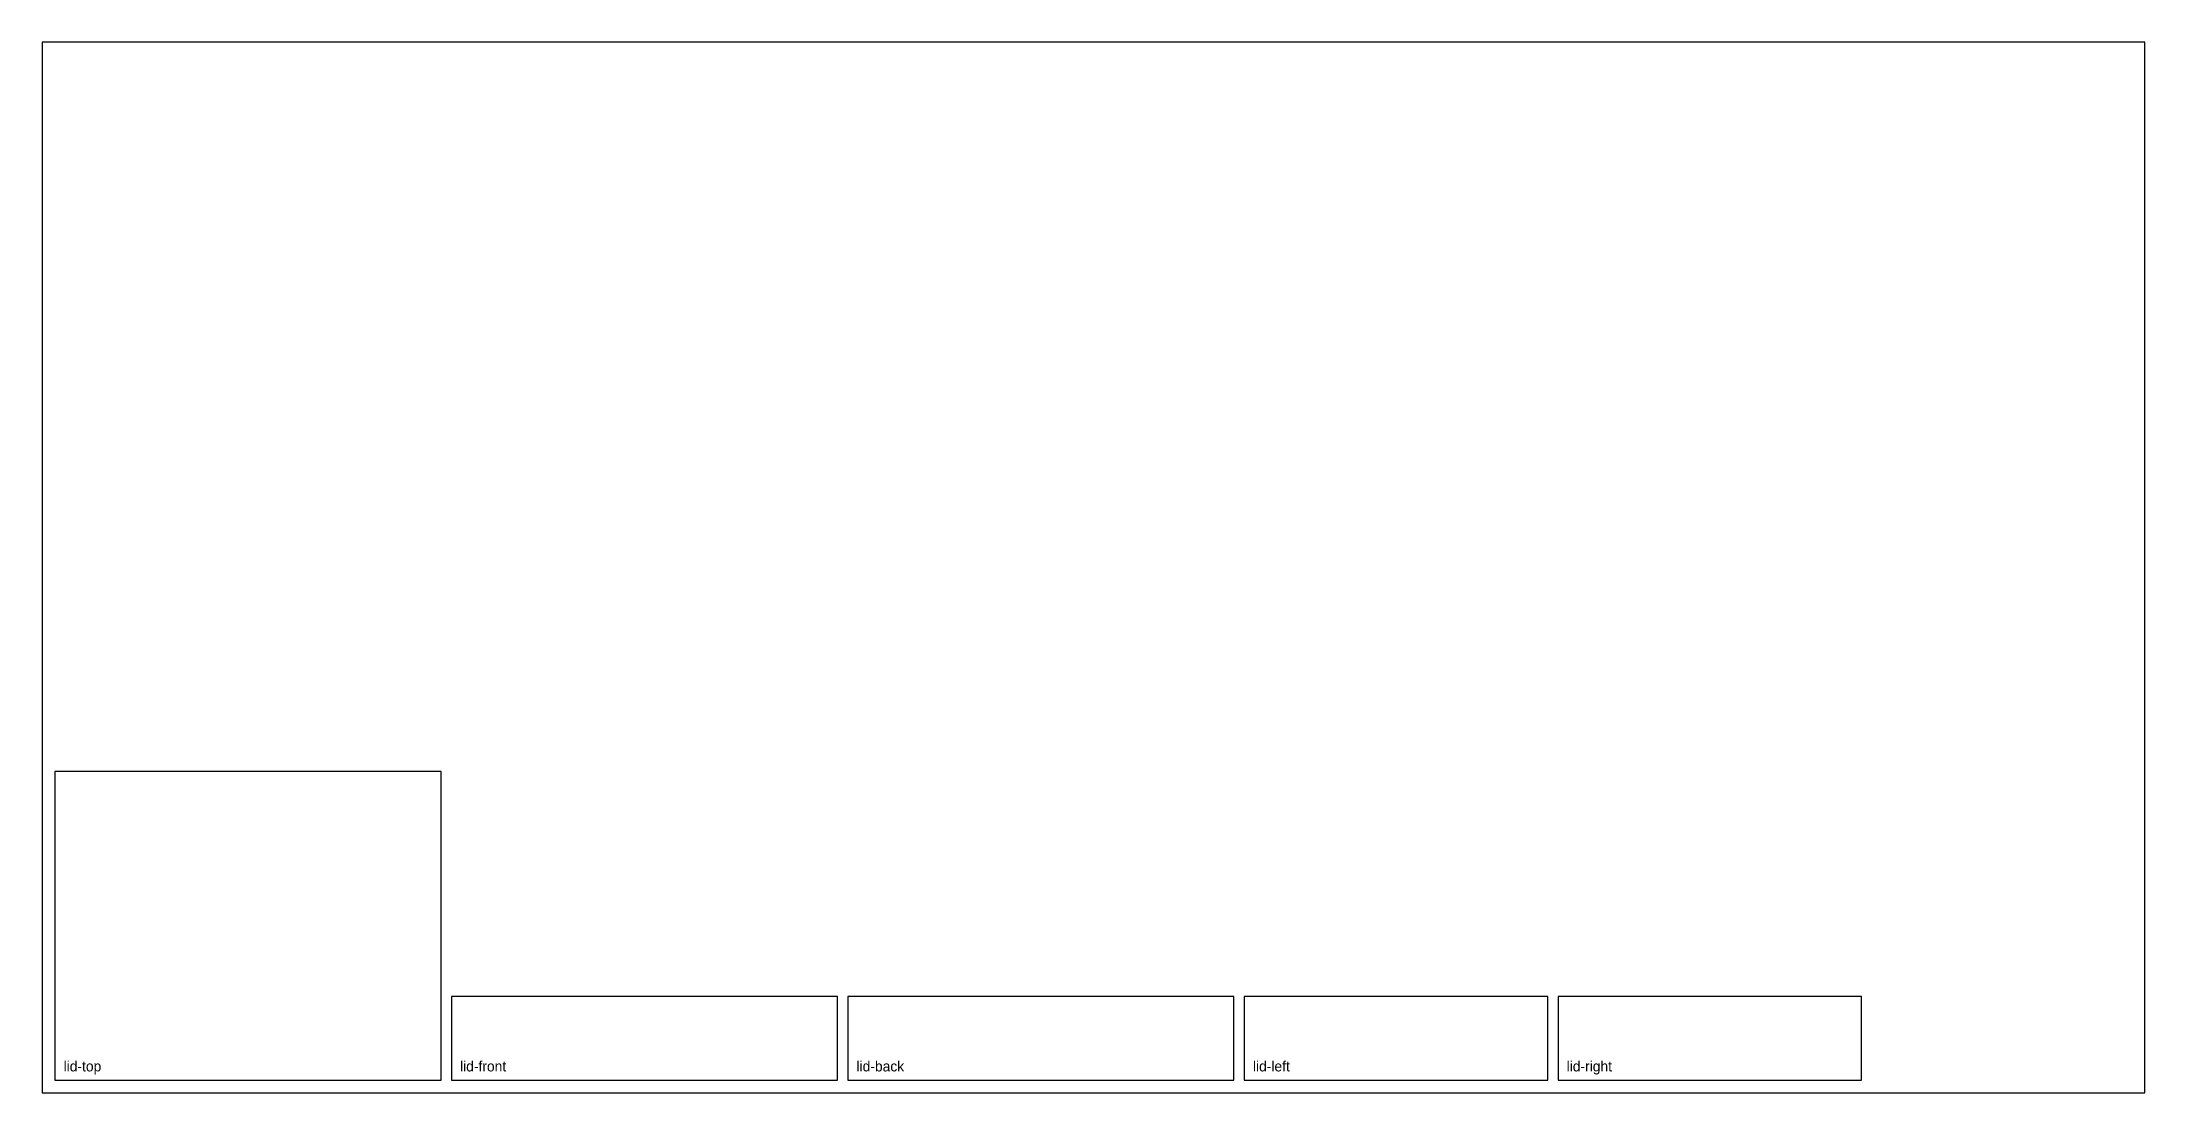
# Model space of a CAD drawing. Header units: millimetres. Extents: x 0 to 2440, y 0 to 1220.
import ezdxf

# ---------------------------------------------------------------- set-up
doc = ezdxf.new("R2010")
doc.units = ezdxf.units.MM
doc.layers.add('CUT_OUTSIDE', color=1, linetype='Continuous')

msp = doc.modelspace()

# ---------------------------------------------------------------- linework, layer by layer
at = {"layer": 'CUT_OUTSIDE'}
for points in [[(15, 373), (15, 15), (463, 15), (463, 373), (15, 373)], [(475, 15), (923, 15), (923, 112), (475, 112), (475, 15)], [(935, 15), (1383, 15), (1383, 112), (935, 112), (935, 15)], [(1747, 15), (1747, 112), (1395, 112), (1395, 15), (1747, 15)], [(1759, 112), (1759, 15), (2111, 15), (2111, 112), (1759, 112)]]:
    msp.add_lwpolyline(points, close=True, dxfattribs=at)
at = {"layer": 'SHEET_EDGE'}
msp.add_lwpolyline([(0, 0), (2440, 0), (2440, 1220), (0, 1220)], close=True, dxfattribs=at)

# ---------------------------------------------------------------- texts
at = {"layer": 'NOTES'}
for s, p in [('lid-top', (25, 25)), ('lid-front', (485, 25)), ('lid-back', (945, 25)), ('lid-left', (1405, 25)), ('lid-right', (1769, 25))]:
    msp.add_text(s, height=12, dxfattribs=at).set_placement(p)

doc.saveas('drawing.dxf')
